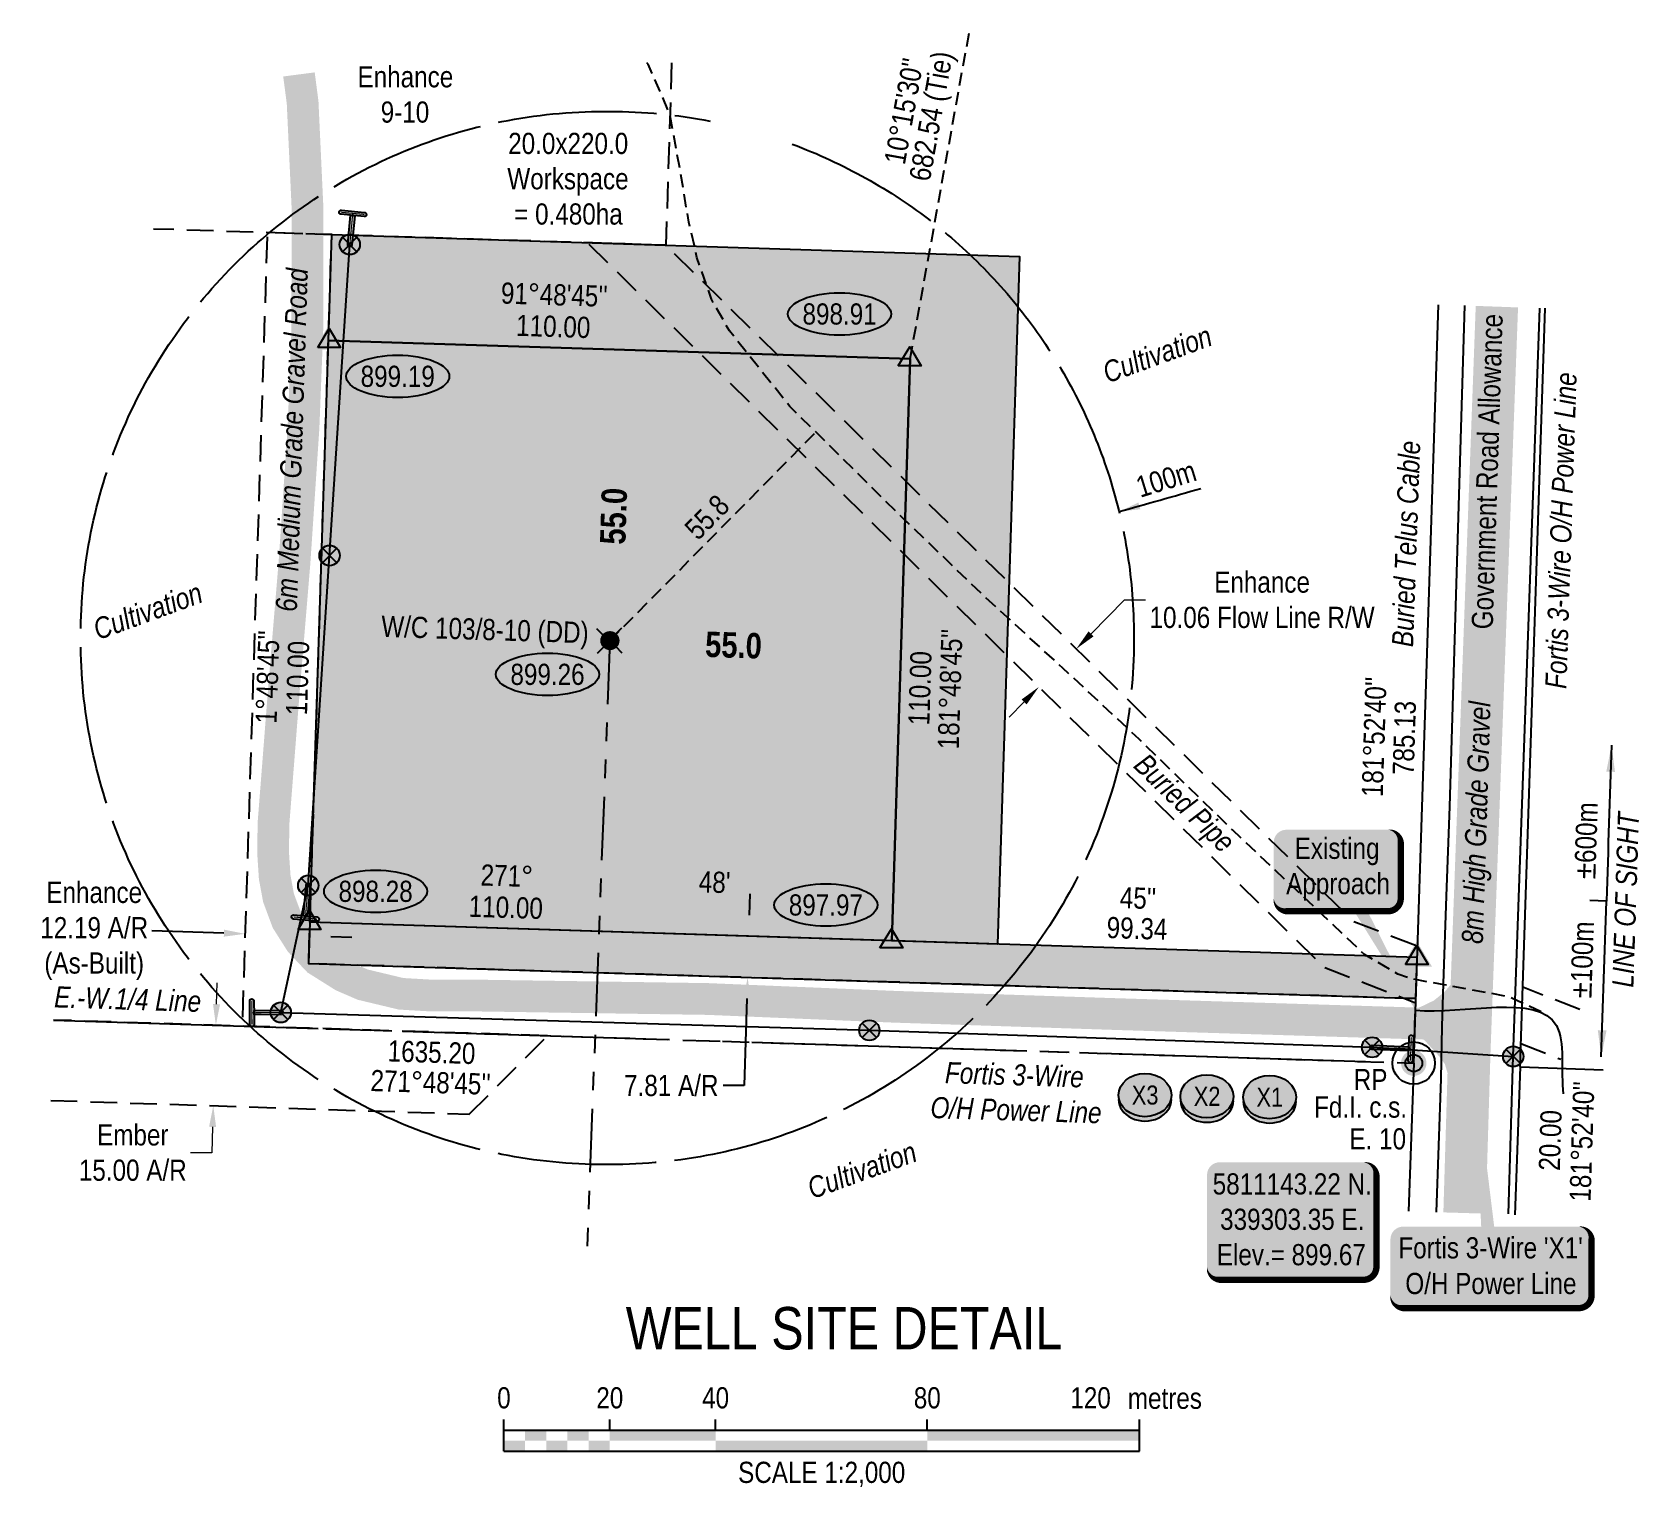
# Model space of a CAD drawing. Extents: x 337230 to 342918, y 5810288 to 5814863.
# Drawn here: x 337315 to 338074, y 5810996 to 5811683 of the extents above; entities that cross this region are included whole.
import ezdxf
from ezdxf.enums import TextEntityAlignment as Align

# ---------------------------------------------------------------- set-up
doc = ezdxf.new("R2010")
doc.units = 0
doc.header["$LTSCALE"] = 5
doc.header["$PDMODE"] = 34
doc.header["$PDSIZE"] = 0.03
for name, pattern in [('foc-ACCESSROAD', [3.75, 2.5, -1.25]), ('foc-BUFFER', [16.75, 15, -1.75]), ('foc-DRILLPATH', [14.75, 6, -1.75, 1.75, -1.75, 1.75, -1.75]), ('foc-FLOWLINE', [3.75, 2.5, -1.25]), ('foc-QUARTERLINE', [33, 25, -3, 2, -3]), ('foc-TIELINE', [1.875, 1.25, -0.625]), ('POWERLINE5', [7.8, 2.4, -0.6, 0.6, -0.6, 0.6, -0.6, 2.4]), ('UG_PIPE', [1.875, 1.25, -0.625])]:
    doc.linetypes.add(name, pattern=pattern)
doc.layers.get('Defpoints').update_dxf_attribs({"color": 9})
for name, color, linetype in [('35', 37, 'Continuous'), ('AS-PIPE-UG', 44, 'UG_PIPE'), ('AS-PIPE-UG-T', 44, 'Continuous'), ('AS-POWER', 104, 'foc-POWER'), ('AS-POWER-EXISTING', 72, 'POWERLINE5'), ('AS-POWER-EXISTING-ANC', 72, 'Continuous'), ('AS-POWER-T', 104, 'Continuous'), ('AS-ROADS', 254, 'Continuous'), ('AS-TELEPHONE', 224, 'foc-TEL'), ('AS-TELEPHONE-T', 224, 'Continuous'), ('AUX-BUFFER', 7, 'foc-BUFFER'), ('C-AR', 13, 'foc-ACCESSROAD'), ('C-FLOWLINE', 13, 'foc-FLOWLINE'), ('C-WS', 13, 'foc-ACCESSROAD'), ('C-WS-S', 13, 'Continuous'), ('DETAIL-T', 7, 'Continuous'), ('F-AR', 190, 'foc-ACCESSROAD'), ('L-2', 7, 'Continuous'), ('L-BD', 7, 'Continuous'), ('L-MON', 1, 'Continuous'), ('L-QSEC', 8, 'foc-QUARTERLINE'), ('L-ROAD-T', 7, 'Continuous'), ('L-SEC', 7, 'Continuous'), ('L-TIE', 7, 'foc-TIELINE'), ('P-CROSSINGS', 250, 'Continuous'), ('P-ELEVATION', 7, 'Continuous'), ('P-PDRILLPATH', 12, 'foc-DRILLPATH'), ('P-PROPOSED', 10, 'Continuous'), ('P-PROPOSED-H', 21, 'Continuous'), ('P-TEMP-H', 41, 'Continuous'), ('P-TEMP_WORKSPACE', 46, 'Continuous'), ('P-TXT', 4, 'Continuous'), ('T-TIE', 201, 'foc-TIELINE')]:
    doc.layers.add(name, color=color, linetype=linetype)
for name, color, linetype, lineweight in [('C-FLOWLINE-T', 13, 'Continuous', 9), ('C-RW-T', 13, 'Continuous', 9), ('F-RW-T', 190, 'Continuous', 9), ('P-TEMP-T', 46, 'Continuous', 18), ('T-TEXT', 48, 'Continuous', 18)]:
    doc.layers.add(name, color=color, linetype=linetype, lineweight=lineweight)
doc.styles.add('80', font='ARIALN.TTF', dxfattribs={"height": 10})
doc.styles.add('80CG', font='ARIALN.TTF', dxfattribs={"height": 10})
doc.styles.add('80L', font='ARIALN.TTF', dxfattribs={"height": 10})
doc.styles.add('80LS', font='ARIALNI.TTF', dxfattribs={"height": 10})
doc.styles.add('BOLD', font='ARIALNB.TTF')
doc.styles.add('Crossing', font='ARIALN.TTF', dxfattribs={"height": 10})
doc.styles.add('foc-LtypeFont', font='ARIALN.TTF', dxfattribs={"height": 7.35})
doc.linetypes.add('foc-POWER', pattern='A,6,-1,["P",foc-LtypeFont,S=0.2,R=0,X=-0.625,Y=-0.75],-1.24,4', length=12.24)
doc.linetypes.add('foc-TEL', pattern='A,2,-1,["T",foc-LtypeFont,S=0.2,R=0,X=-0.425,Y=-0.75],-1.24,8', length=12.24)
doc.dimstyles.new('CG2011', dxfattribs={"dimscale": 5, "dimtxt": 9, "dimasz": 2, "dimexe": 0.2, "dimexo": 0.0625, "dimgap": 0.5, "dimtad": 0, "dimtih": 1, "dimtoh": 1, "dimzin": 0, "dimdsep": 46, "dimtxsty": '80CG', "dimcen": 0.1, "dimse1": 1, "dimse2": 1, "dimclrd": 256, "dimclrt": 256, "dimaunit": 1, "dimadec": 4, "dimazin": 0, "dimtfac": 0.06, "dimtofl": 0, "dimtmove": 0, "dimatfit": 1, "dimfxl": 0.2, "dimtolj": 1, "dimtzin": 0, "dimlwd": -1, "dimarcsym": 0})
doc.dimstyles.new('COMPASS', dxfattribs={"dimscale": 5, "dimtxt": 10, "dimasz": 2.5, "dimexe": 0.2, "dimexo": 0.0625, "dimgap": 0.5, "dimtad": 0, "dimtih": 1, "dimtoh": 1, "dimzin": 0, "dimdsep": 46, "dimtxsty": '80', "dimcen": 0.1, "dimse1": 1, "dimse2": 1, "dimclrd": 256, "dimclrt": 256, "dimaunit": 1, "dimadec": 4, "dimazin": 0, "dimtfac": 0.06, "dimtofl": 0, "dimtmove": 0, "dimatfit": 1, "dimfxl": 0.2, "dimtolj": 1, "dimtzin": 0, "dimlwd": -1, "dimarcsym": 0})
doc.dimstyles.new('Compass 5 000', dxfattribs={"dimscale": 5, "dimtxt": 9, "dimasz": 2, "dimexe": 0.2, "dimexo": 0.0625, "dimgap": 0.5, "dimtad": 0, "dimtih": 1, "dimtoh": 1, "dimzin": 0, "dimdsep": 46, "dimtxsty": '80CG', "dimcen": 0.1, "dimse1": 1, "dimse2": 1, "dimclrd": 256, "dimclrt": 256, "dimaunit": 1, "dimadec": 4, "dimazin": 0, "dimtfac": 0.06, "dimtofl": 0, "dimtmove": 0, "dimatfit": 1, "dimfxl": 0.2, "dimtolj": 1, "dimtzin": 0, "dimlwd": -1, "dimarcsym": 0})

# ---------------------------------------------------------------- blocks, each defined once
blk = doc.blocks.new('*U75')
h = blk.add_hatch(color=255)
h.dxf.hatch_style = 1
edge = h.paths.add_edge_path()
edge.add_arc((-0.01, 1.1), 0.2, 0.5462, 180.5462, ccw=False)
edge.add_line((0.19, 1.1), (0.2, -0.2))
edge.add_line((0.2, -0.2), (0.21, -1.1))
edge.add_arc((0.01, -1.1), 0.2, -179.4538, 0.5462, ccw=False)
edge.add_line((-0.19, -1.1), (-0.21, 1.1))
h = blk.add_hatch(color=255)
h.dxf.hatch_style = 1
edge = h.paths.add_edge_path()
edge.add_arc((2.73, 0.03), 0.2, -89.4538, 90.5462, ccw=False)
edge.add_line((2.73, -0.17), (0.2, -0.2))
edge.add_line((0.2, -0.2), (0.2, 0.2))
edge.add_line((0.2, 0.2), (2.73, 0.23))
at = {"color": 255}
blk.add_lwpolyline([(-0.21, 1.1, -1), (0.19, 1.1), (0.2, -0.2), (0.21, -1.1, -1), (-0.19, -1.1)], format="xyb", close=True, dxfattribs=at)
at = {"color": 72, "const_width": 0.1, "flags": 128}
for points in [[(-0.01, 1.1), (0.01, -1.1)], [(2.73, 0.03), (0, 0)]]:
    blk.add_lwpolyline(points, dxfattribs=at)
at = {"color": 255, "flags": 128}
blk.add_lwpolyline([(2.73, 0.23, -1), (2.73, -0.17), (0.2, -0.2), (0.2, 0.2)], format="xyb", close=True, dxfattribs=at)
blk = doc.blocks.new('*U76')
h = blk.add_hatch(color=255)
h.dxf.hatch_style = 1
edge = h.paths.add_edge_path()
edge.add_arc((0.27, 3.08), 0.2, -5.0492, 174.9508, ccw=False)
edge.add_line((0.47, 3.06), (0.22, 0.18))
edge.add_line((0.22, 0.18), (-0.18, 0.22))
edge.add_line((-0.18, 0.22), (0.07, 3.1))
h = blk.add_hatch(color=255)
h.dxf.hatch_style = 1
edge = h.paths.add_edge_path()
edge.add_arc((-1.1, 0.1), 0.2, 84.9508, 264.9508, ccw=False)
edge.add_line((-1.08, 0.3), (0.22, 0.18))
edge.add_line((0.22, 0.18), (1.11, 0.1))
edge.add_arc((1.1, -0.1), 0.2, -95.0492, 84.9508, ccw=False)
edge.add_line((1.08, -0.3), (-1.11, -0.1))
at = {"color": 255, "flags": 128}
blk.add_lwpolyline([(0.07, 3.1, -1), (0.47, 3.06), (0.22, 0.18), (-0.18, 0.22)], format="xyb", close=True, dxfattribs=at)
at = {"color": 72, "const_width": 0.1, "flags": 128}
for points in [[(0.27, 3.08), (0, 0)], [(-1.1, 0.1), (1.1, -0.1)]]:
    blk.add_lwpolyline(points, dxfattribs=at)
at = {"color": 255}
blk.add_lwpolyline([(-1.11, -0.1, -1), (-1.08, 0.3), (0.22, 0.18), (1.11, 0.1, -1), (1.08, -0.3)], format="xyb", close=True, dxfattribs=at)
blk = doc.blocks.new('*U77')
h = blk.add_hatch(color=255)
h.dxf.hatch_style = 1
edge = h.paths.add_edge_path()
edge.add_arc((1.09, -0.1), 0.2, -95.4665, 84.5335, ccw=False)
edge.add_line((1.08, -0.3), (-0.22, -0.18))
edge.add_line((-0.22, -0.18), (-1.11, -0.09))
edge.add_arc((-1.09, 0.1), 0.2, 84.5335, 264.5335, ccw=False)
edge.add_line((-1.08, 0.3), (1.11, 0.09))
h = blk.add_hatch(color=255)
h.dxf.hatch_style = 1
edge = h.paths.add_edge_path()
edge.add_arc((-0.28, -2.94), 0.2, 174.5335, 354.5335, ccw=False)
edge.add_line((-0.48, -2.92), (-0.22, -0.18))
edge.add_line((-0.22, -0.18), (0.18, -0.22))
edge.add_line((0.18, -0.22), (-0.08, -2.96))
at = {"color": 255}
blk.add_lwpolyline([(1.11, 0.09, -1), (1.08, -0.3), (-0.22, -0.18), (-1.11, -0.09, -1), (-1.08, 0.3)], format="xyb", close=True, dxfattribs=at)
at = {"color": 72, "const_width": 0.1, "flags": 128}
for points in [[(1.09, -0.1), (-1.09, 0.1)], [(-0.28, -2.94), (0, 0)]]:
    blk.add_lwpolyline(points, dxfattribs=at)
at = {"color": 255, "flags": 128}
blk.add_lwpolyline([(-0.08, -2.96, -1), (-0.48, -2.92), (-0.22, -0.18), (0.18, -0.22)], format="xyb", close=True, dxfattribs=at)
blk = doc.blocks.new('*U78')
h = blk.add_hatch(color=255)
h.dxf.hatch_style = 1
edge = h.paths.add_edge_path()
edge.add_arc((-3.66, 0.15), 0.2, 87.63, 267.63, ccw=False)
edge.add_line((-3.65, 0.35), (-0.19, 0.21))
edge.add_line((-0.19, 0.21), (-0.21, -0.19))
edge.add_line((-0.21, -0.19), (-3.67, -0.05))
h = blk.add_hatch(color=255)
h.dxf.hatch_style = 1
edge = h.paths.add_edge_path()
edge.add_arc((-0.05, -1.1), 0.2, 177.63, 357.63, ccw=False)
edge.add_line((-0.25, -1.09), (-0.19, 0.21))
edge.add_line((-0.19, 0.21), (-0.15, 1.11))
edge.add_arc((0.05, 1.1), 0.2, -2.37, 177.63, ccw=False)
edge.add_line((0.25, 1.09), (0.15, -1.11))
at = {"color": 255, "flags": 128}
blk.add_lwpolyline([(-3.67, -0.05, -1), (-3.65, 0.35), (-0.19, 0.21), (-0.21, -0.19)], format="xyb", close=True, dxfattribs=at)
at = {"color": 72, "const_width": 0.1, "flags": 128}
for points in [[(-3.66, 0.15), (0, 0)], [(-0.05, -1.1), (0.05, 1.1)]]:
    blk.add_lwpolyline(points, dxfattribs=at)
at = {"color": 255}
blk.add_lwpolyline([(0.15, -1.11, -1), (-0.25, -1.09), (-0.19, 0.21), (-0.15, 1.11, -1), (0.25, 1.09)], format="xyb", close=True, dxfattribs=at)
blk = doc.blocks.new('*D110')
at = {"layer": 'C-FLOWLINE-T', "transparency": 16777216}
for p, q in [((337814.99, 5811399.29), (337830.75, 5811415.31)), ((337830.75, 5811415.31), (337840.75, 5811415.31)), ((337783.34, 5811367.11), (337776.33, 5811359.98))]:
    blk.add_line(p, q, dxfattribs=at)
for points in [[(337813.81, 5811400.46), (337816.18, 5811398.12), (337807.98, 5811392.16)], [(337782.15, 5811368.27), (337784.53, 5811365.94), (337790.35, 5811374.24)]]:
    blk.add_solid(points, dxfattribs=at)
at = {"layer": 'Defpoints', "color": 0, "transparency": 16777216}
for p in [(337807.98, 5811392.16), (337823.39, 5811377.01), (337805.76, 5811359.08)]:
    blk.add_point(p, dxfattribs=at)
at = {"layer": 'C-FLOWLINE-T', "transparency": 16777216, "insert": (337895.75, 5811415.31), "char_height": 10, "attachment_point": 5, "style": '80CG'}
blk.add_mtext('\\A1;Enhance\\P10.06 Flow Line R/W', dxfattribs=at)
blk = doc.blocks.new('we')
at = {"layer": 'P-ELEVATION'}
h = blk.add_hatch(color=111, dxfattribs=at)
h.dxf.hatch_style = 1
edge = h.paths.add_edge_path()
edge.add_ellipse((0, 0), major_axis=(-24.38, 0), ratio=0.410256, start_angle=0, end_angle=360)
at = {"layer": 'P-ELEVATION', "color": 7, "flags": 128}
blk.add_lwpolyline([(0, 0, 12.5, 0, 0), (-12.42, -6.43, 0, 0, 0)], format="xyseb", dxfattribs=at)
at = {"layer": 'P-ELEVATION', "color": 7}
blk.add_ellipse((0, 0), major_axis=(-24.38, 0), ratio=0.410256, dxfattribs=at)
at = {"layer": 'P-ELEVATION', "style": '80'}
blk.add_attdef('ELEVATION', text='', height=10, dxfattribs=at).set_placement((0, 0), align=Align.MIDDLE_CENTER)
blk = doc.blocks.new('xing2')
h = blk.add_hatch(color=50)
h.dxf.hatch_style = 1
edge = h.paths.add_edge_path()
edge.add_ellipse((0, 0), major_axis=(-12.5, 0), ratio=0.816297, start_angle=0, end_angle=360)
h = blk.add_hatch(color=250)
h.dxf.hatch_style = 1
edge = h.paths.add_edge_path()
edge.add_ellipse((0, -2.05), major_axis=(-12.5, 0), ratio=0.816297, start_angle=0, end_angle=180)
edge.add_line((12.5, -2.05), (12.5, 0))
edge.add_ellipse((0, 0), major_axis=(-12.5, 0), ratio=0.816297, start_angle=0, end_angle=180, ccw=False)
edge.add_line((-12.5, 0), (-12.5, -2.05))
at = {"color": 250}
blk.add_ellipse((0, 0), major_axis=(-12.5, 0), ratio=0.816297, dxfattribs=at)
blk.add_ellipse((0, -2.05), major_axis=(-12.5, 0), ratio=0.816297, start_param=0, end_param=3.141593, dxfattribs=at)
at = {"color": 250, "style": 'Crossing'}
blk.add_attdef('CROSSING', text='', height=9, dxfattribs=at).set_placement((0.09, 0.02), align=Align.MIDDLE_CENTER)
at = {"color": 250, "style": 'Crossing', "flags": 1}
for tag, p in [('OWNER', (0.09, -12.49)), ('DESCRIPTION', (0.09, -25.77)), ('LOCATION', (0.09, -39.3)), ('DWG_REF', (0.09, -52.84))]:
    blk.add_attdef(tag, text='', height=9, dxfattribs=at).set_placement(p, align=Align.MIDDLE_CENTER)
blk = doc.blocks.new('*U93')
h = blk.add_hatch(color=254)
edge = h.paths.add_edge_path()
edge.add_line((-34, -28.5), (34, -28.5))
edge.add_arc((34, -22.5), 6, 270, 360)
edge.add_line((40, -22.5), (40, 21))
edge.add_arc((34, 21), 6, 0, 90)
edge.add_line((34, 27), (-34, 27))
edge.add_arc((-34, 21), 6, 90, 180)
edge.add_line((-40, 21), (-40, -22.5))
edge.add_arc((-34, -22.5), 6, 180, 270)
at = {"color": 1, "flags": 128}
blk.add_lwpolyline([(-34, -28.5, 3, 3, 0), (34, -28.5, 3, 3, 0.414214), (40, -22.5, 3, 3, 0), (40, 21, 3, 0, 0.414214), (34, 27, 0, 0, 0), (-34, 27, 0, 0, 0.414214), (-40, 21, 0, 0, 0), (-40, -22.5, 0, 3, 0.414214)], format="xyseb", close=True, dxfattribs=at)
blk.add_lwpolyline([(-32.46, -17.05, 0, 10, 0), (0, 0, 5, 5, 0)], format="xyseb", dxfattribs=at)
at = {"color": 1, "style": '80'}
blk.add_attdef('ENTER_TEXT_001', (-35.99, -5), '', height=10, dxfattribs=at)
blk = doc.blocks.new('*U51')
at = {"color": 0}
for p, q in [((-150, 0), (-150, 15)), ((-150, 10), (150.24, 10)), ((-100, 10), (-100, 15)), ((-50, 10), (-50, 15)), ((50, 10), (50, 15)), ((150.24, 0), (150.24, 15)), ((-150, 0), (150.24, 0))]:
    blk.add_line(p, q, dxfattribs=at)
for points in [[(-140, 10), (-130, 10), (-140, 5), (-130, 5)], [(-120, 10), (-110, 10), (-120, 5), (-110, 5)], [(-100, 10), (-50, 10), (-100, 5), (-50, 5)], [(50, 10), (150.24, 10), (50, 5), (150.24, 5)], [(-150, 5), (-140, 5), (-150, 0), (-140, 0)], [(-130, 5), (-120, 5), (-130, 0), (-120, 0)], [(-110, 5), (-100, 5), (-110, 0), (-100, 0)], [(-50, 5), (50, 5), (-50, 0), (50, 0)]]:
    blk.add_solid(points, dxfattribs=at)
at = {"color": 0, "style": '80'}
blk.add_text('metres', height=10, dxfattribs=at).set_placement((162.24, 20), align=Align.CENTER)
at = {"color": 0, "char_height": 10, "style": '80'}
for s, insert, attachment_point in [('120', (136.7, 30.22), 3), ('0', (-150, 30.21), 2), ('20', (-100, 30.21), 2), ('40', (-50, 30.21), 2), ('80', (50, 30.21), 2), ('SCALE 1:2,000', (0.12, -5), 2)]:
    blk.add_mtext(s, dxfattribs=dict(at, insert=insert, attachment_point=attachment_point))
blk = doc.blocks.new('*U97')
at = {"layer": 'L-2'}
blk.add_blockref('*U51', (-10.66, -57.95), dxfattribs=at)
at = {"layer": 'DETAIL-T', "color": 3, "insert": (0, 0), "char_height": 20, "width": 229.6384, "attachment_point": 5, "style": '80CG'}
blk.add_mtext('WELL SITE DETAIL', dxfattribs=at)
blk = doc.blocks.new('POWERPOLE')
h = blk.add_hatch(color=255)
edge = h.paths.add_edge_path()
edge.add_arc((0, 0), 0.96, 0, 360)
at = {"linetype": 'Continuous'}
for p, q in [((0.68, -0.68), (-0.68, 0.68)), ((-0.68, -0.68), (0.68, 0.68))]:
    blk.add_line(p, q, dxfattribs=at)
blk.add_circle((0, 0), 0.96, dxfattribs=at)
blk = doc.blocks.new('TRIA')
blk.add_hatch(color=255).paths.add_polyline_path([(-0.04, 1.52), (-1.47, -0.87), (1.39, -0.87)])
blk = doc.blocks.new('TRIAA')
blk.add_blockref('TRIA', (0, 0))
blk = doc.blocks.new('TRIB')
at = {"color": 1}
blk.add_lwpolyline([(-1.12, -0.67), (-0.04, 1.13), (1.04, -0.67)], close=True, dxfattribs=at)
blk = doc.blocks.new('TRIBB')
blk.add_blockref('TRIB', (0, 0))
blk = doc.blocks.new('TRICC')
for name in ['TRIAA', 'TRIBB']:
    blk.add_blockref(name, (0, 0))
blk = doc.blocks.new('plspike')
blk.add_blockref('TRICC', (0, 0))
blk = doc.blocks.new('fdia')
at = {"color": 255, "const_width": 1}
blk.add_lwpolyline([(-0.5, 0, 1), (0.5, 0, 1)], format="xyb", close=True, dxfattribs=at)
blk = doc.blocks.new('Fdiaa')
blk.add_blockref('fdia', (0, 0))
blk = doc.blocks.new('fdib')
at = {"color": 1, "const_width": 1.6}
blk.add_lwpolyline([(-0.4, 0, 1), (0.4, 0, 1)], format="xyb", close=True, dxfattribs=at)
at = {"color": 1}
blk.add_circle((0, 0), 0.8, dxfattribs=at)
blk = doc.blocks.new('Fdibb')
blk.add_blockref('fdib', (0, 0))
blk = doc.blocks.new('fdicc')
for name in ['Fdibb', 'Fdiaa']:
    blk.add_blockref(name, (0, 0))
blk = doc.blocks.new('FDI')
blk.add_blockref('fdicc', (0, 0))
blk = doc.blocks.new('*D111')
at = {"layer": 'C-WS-S', "transparency": 16777216}
for p, q in [((337405.4, 5811257.92), (337371.42, 5811258.99)), ((337455.85, 5811256.32), (337465.84, 5811256.01))]:
    blk.add_line(p, q, dxfattribs=at)
for points in [[(337405.45, 5811259.59), (337405.35, 5811256.25), (337415.39, 5811257.6)], [(337455.9, 5811257.99), (337455.79, 5811254.66), (337445.85, 5811256.64)]]:
    blk.add_solid(points, dxfattribs=at)
at = {"layer": 'Defpoints', "color": 0, "transparency": 16777216}
for p in [(337418.42, 5811353.32), (337448.88, 5811352.36), (337415.39, 5811257.6)]:
    blk.add_point(p, dxfattribs=at)
at = {"layer": 'C-WS-S', "transparency": 16777216, "insert": (337344.14, 5811258.99), "char_height": 10, "attachment_point": 5, "style": '80CG'}
blk.add_mtext('\\A1;Enhance\\P12.19 A/R\\P(As-Built)', dxfattribs=at)
blk = doc.blocks.new('*D112')
at = {"layer": 'Defpoints', "color": 0, "transparency": 16777216}
for p in [(337375.45, 5811215.26), (337374.21, 5811177.26), (337400.37, 5811176.41)]:
    blk.add_point(p, dxfattribs=at)
at = {"layer": 'F-RW-T', "transparency": 16777216}
for p, q in [((337401.93, 5811224.4), (337402.25, 5811234.4)), ((337400.04, 5811166.41), (337399.65, 5811154.23)), ((337399.65, 5811154.23), (337389.65, 5811154.23))]:
    blk.add_line(p, q, dxfattribs=at)
for points in [[(337400.26, 5811224.45), (337403.59, 5811224.35), (337401.6, 5811214.41)], [(337398.38, 5811166.46), (337401.71, 5811166.36), (337400.37, 5811176.41)]]:
    blk.add_solid(points, dxfattribs=at)
at = {"layer": 'F-RW-T', "transparency": 16777216, "insert": (337362.36, 5811154.23), "char_height": 10, "attachment_point": 5, "style": '80CG'}
blk.add_mtext('\\A1;Ember\\P15.00 A/R', dxfattribs=at)
blk = doc.blocks.new('*D113')
at = {"layer": 'Defpoints', "color": 0, "transparency": 16777216}
for p in [(337800.85, 5811251.81), (337652.77, 5811236.97), (337800.23, 5811232.3)]:
    blk.add_point(p, dxfattribs=at)
at = {"layer": 'P-TXT', "transparency": 16777216}
for p, q in [((337653.7, 5811266.48), (337654.02, 5811276.47)), ((337652.45, 5811226.98), (337651.15, 5811185.91)), ((337651.15, 5811185.91), (337641.15, 5811185.91))]:
    blk.add_line(p, q, dxfattribs=at)
for points in [[(337652.03, 5811266.53), (337655.37, 5811266.42), (337653.38, 5811256.48)], [(337650.78, 5811227.03), (337654.11, 5811226.93), (337652.77, 5811236.97)]]:
    blk.add_solid(points, dxfattribs=at)
at = {"layer": 'P-TXT', "transparency": 16777216, "insert": (337616.7, 5811185.91), "char_height": 10, "attachment_point": 5, "style": '80CG'}
blk.add_mtext('\\A1;7.81 A/R', dxfattribs=at)
blk = doc.blocks.new('*U95')
at = {"layer": '35', "color": 3}
blk.add_circle((0, 0), 10, dxfattribs=at)
at = {"layer": '35', "color": 3, "style": '80'}
blk.add_attdef('RP_001', (-28.31, -12.76), '', height=10, dxfattribs=at)
blk = doc.blocks.new('WC')
at = {"layer": 'L-MON'}
h = blk.add_hatch(color=255, dxfattribs=at)
h.dxf.hatch_style = 1
edge = h.paths.add_edge_path()
edge.add_arc((0, 0), 0.9, 0, 360)
at = {"layer": 'L-MON', "color": 240, "flags": 128}
for points in [[(-0.62, 0.5), (-1.23, 1.12)], [(0.52, 0.61), (1.13, 1.21)], [(-1.18, -1.18), (-0.56, -0.57)], [(1.16, -1.18), (0.56, -0.57)]]:
    blk.add_lwpolyline(points, dxfattribs=at)
at = {"layer": 'L-MON', "color": 240}
for radius in [0.8, 0.373]:
    blk.add_circle((0, 0), radius, dxfattribs=at)
blk = doc.blocks.new('*U107')
h = blk.add_hatch(color=255)
edge = h.paths.add_edge_path()
edge.add_line((-24, -20), (24, -20))
edge.add_arc((24, -14), 6, 270, 360)
edge.add_line((30, -14), (30, 12.5))
edge.add_arc((24, 12.5), 6, 0, 90)
edge.add_line((24, 18.5), (-24, 18.5))
edge.add_arc((-24, 12.5), 6, 90, 180)
edge.add_line((-30, 12.5), (-30, -14))
edge.add_arc((-24, -14), 6, 180, 270)
at = {"color": 1, "flags": 128}
blk.add_lwpolyline([(-24, -20, 3, 3, 0), (24, -20, 3, 3, 0.414214), (30, -14, 3, 3, 0), (30, 12.5, 3, 0, 0.414214), (24, 18.5, 0, 0, 0), (-24, 18.5, 0, 0, 0.414214), (-30, 12.5, 0, 0, 0), (-30, -14, 0, 3, 0.414214)], format="xyseb", close=True, dxfattribs=at)
for points in [[(41.87, -74.6, 0, 7.5, 0), (0, 0, 0, 0, 0)], [(20.13, -12.4, 0, 7.5, 0), (0, 0, 0, 0, 0)]]:
    blk.add_lwpolyline(points, format="xyseb", dxfattribs=at)
at = {"color": 1, "style": '80'}
blk.add_attdef('ENTER_TEXT_001', (-26.85, -4.92), '', height=10, dxfattribs=at)
blk = doc.blocks.new('*U109')
h = blk.add_hatch(color=255)
edge = h.paths.add_edge_path()
edge.add_line((-41.5, -20), (41.5, -20))
edge.add_arc((41.5, -14), 6, 270, 360)
edge.add_line((47.5, -14), (47.5, 12.5))
edge.add_arc((41.5, 12.5), 6, 0, 90)
edge.add_line((41.5, 18.5), (-41.5, 18.5))
edge.add_arc((-41.5, 12.5), 6, 90, 180)
edge.add_line((-47.5, 12.5), (-47.5, -14))
edge.add_arc((-41.5, -14), 6, 180, 270)
at = {"color": 104, "flags": 128}
blk.add_lwpolyline([(-8.5, 100.12, 0, 7.5, 0), (0, 0, 0, 0, 0)], format="xyseb", dxfattribs=at)
blk.add_lwpolyline([(-41.5, -20, 3, 3, 0), (41.5, -20, 3, 3, 0.414214), (47.5, -14, 3, 3, 0), (47.5, 12.5, 3, 0, 0.414214), (41.5, 18.5, 0, 0, 0), (-41.5, 18.5, 0, 0, 0.414214), (-47.5, 12.5, 0, 0, 0), (-47.5, -14, 0, 3, 0.414214)], format="xyseb", close=True, dxfattribs=at)
at = {"color": 104, "style": '80'}
blk.add_attdef('ENTER_TEXT_001', (-26.85, -4.92), '', height=10, dxfattribs=at)

msp = doc.modelspace()

# ---------------------------------------------------------------- hatches: boundary and pattern name
at = {"layer": 'AS-ROADS'}
h = msp.add_hatch(color=256, dxfattribs=at)
h.dxf.hatch_style = 1
h.paths.add_polyline_path([(337987.152, 5811246.335), (337986.91, 5811240.572), (337985.392, 5811234.242), (337981.88, 5811230.147), (337976.945, 5811226.135), (337971.657, 5811223.557), (337967.307, 5811221.782), (337962.877, 5811220.642), (337953.672, 5811220.867), (337952.877, 5811211.41), (337958.522, 5811211.267), (337965.595, 5811210.93), (337969.96, 5811209.357), (337972.892, 5811206.915), (337972.862, 5811206.885), (337979.297, 5811199.845), (337982.095, 5811196.045), (337983.312, 5811191.947), (337983.982, 5811181.965), (337986.91, 5811240.572)])
at = {"layer": 'P-PROPOSED-H'}
h = msp.add_hatch(color=256, dxfattribs=at)
h.dxf.hatch_style = 1
h.paths.add_polyline_path([(337454.755, 5811537.844), (337729.556, 5811529.145), (337720.857, 5811254.343), (337446.055, 5811263.043)])
h = msp.add_hatch(color=256, dxfattribs=at)
h.dxf.hatch_style = 1
h.paths.add_polyline_path([(337969.016, 5811246.487), (337446.055, 5811263.043), (337445.438, 5811243.537), (337968.342, 5811226.983)])
at = {"layer": 'P-TEMP-H'}
h = msp.add_hatch(color=256, dxfattribs=at)
h.dxf.hatch_style = 1
h.paths.add_polyline_path([(337454.755, 5811537.844), (337456.337, 5811587.808), (337781.102, 5811577.527), (337770.821, 5811252.761), (337720.857, 5811254.343), (337729.556, 5811529.145)])

# ---------------------------------------------------------------- linework, layer by layer
msp.add_line((338058.38, 5811273.092), (338050.502, 5811273.351))
at = {"layer": 'AS-PIPE-UG', "flags": 128}
msp.add_lwpolyline([(338027.577, 5811220.712), (338012.247, 5811227.89), (337981.79, 5811233.475), (337967.09, 5811236.187), (337959.807, 5811238.555), (337944.192, 5811247.772), (337881.757, 5811306.682), (337837.682, 5811349.505), (337801.635, 5811383.132), (337765.1, 5811416.482), (337725.897, 5811454.13), (337672.755, 5811506.625), (337644.127, 5811542.362), (337635.702, 5811557.32), (337628.84, 5811577.072), (337625.005, 5811593.69), (337620.707, 5811619.09), (337616.002, 5811644.827), (337605.74, 5811668.337), (337605.161, 5811668.991)], dxfattribs=at)
at = {"layer": 'AS-POWER', "flags": 128}
for points in [[(337432.26, 5811220.457), (337445.217, 5811280.447), (337455.307, 5811436.265), (337464.855, 5811583.155)], [(338012.14, 5811125.321), (338014.347, 5811199.712), (338026.884, 5811553.105)], [(337432.26, 5811220.457), (337710.247, 5811212.02), (337947.7, 5811203.997), (338014.347, 5811199.712)]]:
    msp.add_lwpolyline(points, dxfattribs=at)
at = {"layer": 'AS-ROADS', "flags": 128}
for points, const_width in [([(337440.845, 5811663.477), (337442.572, 5811650.285), (337444.872, 5811600.692), (337444.795, 5811542.82), (337442.997, 5811496.725), (337438.742, 5811433.042), (337433.9, 5811374.862), (337428.845, 5811310.105), (337428.612, 5811296.215), (337429.385, 5811284.342), (337431.192, 5811274.585), (337435.235, 5811263.745), (337441.555, 5811253.762), (337449.645, 5811245.19), (337461.7, 5811237.612), (337470.937, 5811233.615), (337489.042, 5811229.275), (337503.132, 5811228.455), (337524.162, 5811228.46), (337633.865, 5811226.817), (337721.8, 5811223.167), (337825.067, 5811219.745), (337978.54, 5811214.977)], 14.997), ([(337991.362, 5811125.734), (337993.645, 5811202.172), (338006.653, 5811553.798)], 19.996)]:
    msp.add_lwpolyline(points, dxfattribs=dict(at, const_width=const_width))
at = {"layer": 'AS-TELEPHONE', "flags": 128}
msp.add_lwpolyline([(337978.063, 5811126.203), (337980.39, 5811189.177), (337980.79, 5811213.875), (337981.455, 5811234.175), (337982.835, 5811275.342), (337984.485, 5811317.745), (337991.556, 5811554.293)], dxfattribs=at)
at = {"layer": 'AUX-BUFFER', "color": 251, "linetype": 'foc-BUFFER', "flags": 128}
msp.add_lwpolyline([(337673.866, 5811630.537, -0.3135156), (337835.173, 5811398.569), (337835.173, 5811396.07, -0.4142136), (337587.727, 5811148.624), (337585.228, 5811148.624, -0.4142136), (337337.783, 5811396.07), (337337.783, 5811398.569, -0.4142136), (337585.228, 5811646.014), (337587.727, 5811646.014, -0.0481066), (337635.013, 5811641.454)], format="xyb", dxfattribs=at)
at = {"layer": 'C-AR', "flags": 128}
msp.add_lwpolyline([(337968.342, 5811226.983), (337445.438, 5811243.537), (337456.332, 5811587.801), (337425.874, 5811588.765), (337414.015, 5811214.043), (337967.377, 5811196.525)], close=True, dxfattribs=at)
at = {"layer": 'C-FLOWLINE', "flags": 128}
for points in [[(337968.286, 5811252.009), (337938.865, 5811263.438), (337614.142, 5811582.807), (337577.091, 5811583.98), (337924.929, 5811241.876), (337968.242, 5811225.051)], [(338045.888, 5811221.865), (338018.886, 5811232.353)], [(338017.995, 5811205.725), (338036.783, 5811198.427)]]:
    msp.add_lwpolyline(points, dxfattribs=at)
at = {"layer": 'C-WS', "flags": 128}
msp.add_lwpolyline([(337616.868, 5811668.943), (337614.142, 5811582.807), (337372.095, 5811590.467)], dxfattribs=at)
at = {"layer": 'F-AR'}
msp.add_lwpolyline([(337323.672, 5811178.898), (337521.301, 5811172.474), (337558.296, 5811209.47), (337324.906, 5811216.855)], dxfattribs=at)
at = {"layer": 'L-QSEC'}
for p, q in [((337324.906, 5811216.855), (337967.377, 5811196.525)), ((338017.635, 5811194.75), (338056.909, 5811193.317))]:
    msp.add_line(p, q, dxfattribs=at)
at = {"layer": 'L-SEC'}
for p, q in [((337967.377, 5811196.525), (337979.121, 5811554.7)), ((338017.639, 5811194.877), (338029.383, 5811553.052)), ((337967.377, 5811196.525), (337964.911, 5811126.668)), ((338017.635, 5811194.75), (338015.168, 5811124.893))]:
    msp.add_line(p, q, dxfattribs=at)
at = {"layer": 'L-TIE'}
msp.add_line((337729.512, 5811529.137), (337757.44, 5811683.453), dxfattribs=at)
at = {"layer": 'P-PDRILLPATH', "flags": 128}
msp.add_lwpolyline([(337587.727, 5811396.07), (337576.826, 5811107.89)], dxfattribs=at)
at = {"layer": 'P-PROPOSED'}
for points in [[(337454.755, 5811537.844), (337729.556, 5811529.145), (337720.857, 5811254.343), (337446.055, 5811263.043)], [(337969.016, 5811246.487), (337446.055, 5811263.043), (337445.322, 5811243.536), (337968.342, 5811226.983)]]:
    msp.add_lwpolyline(points, close=True, dxfattribs=at)
at = {"layer": 'P-TEMP_WORKSPACE'}
msp.add_lwpolyline([(337454.755, 5811537.844), (337456.337, 5811587.808), (337781.102, 5811577.527), (337770.821, 5811252.761), (337720.857, 5811254.343), (337729.556, 5811529.145)], close=True, dxfattribs=at)
at = {"layer": 'T-TIE'}
msp.add_line((337587.727, 5811396.07), (337684.993, 5811494.535), dxfattribs=at)

# ---------------------------------------------------------------- block references
ref = msp.add_blockref('*U107', (337931.238, 5811288.27))
ref.add_attrib('ENTER_TEXT_001', 'Existing', (337911.122, 5811292.991), dxfattribs={"color": 1, "height": 10, "style": '80'})
ref.add_attrib('ENTER_TEXT_002', 'Approach', (337907.114, 5811276.325), dxfattribs={"color": 1, "height": 10, "style": '80'})
at = {"xscale": 0.99977894, "yscale": 0.99977894, "zscale": 0.99977894}
msp.add_blockref('*U97', (337698.284, 5811071.197), dxfattribs=at)
at = {"layer": 'AS-POWER-EXISTING', "xscale": 4.998894700000013, "yscale": 4.998894700000013, "zscale": 4.998894700000013}
for p in [(337464.855, 5811583.155), (337455.307, 5811436.265), (337445.217, 5811280.447), (337432.26, 5811220.457), (337710.247, 5811212.02), (337947.7, 5811203.997), (338014.347, 5811199.712)]:
    msp.add_blockref('POWERPOLE', p, dxfattribs=at)
at = {"layer": 'AS-POWER-EXISTING-ANC', "xscale": 4.998894700000014, "yscale": 4.998894700000014, "zscale": 4.998894700000014}
for name, p in [('*U77', (337466.262, 5811597.862)), ('*U76', (337443.857, 5811265.055)), ('*U75', (337418.622, 5811220.327)), ('*U78', (337966.002, 5811203.24))]:
    msp.add_blockref(name, p, dxfattribs=at)
at = {"layer": 'C-FLOWLINE-T', "xscale": 0.99977894, "yscale": 0.99977894, "zscale": 0.99977894}
for p, values in [((337696.192, 5811550.345), {'ELEVATION': '898.91'}), ((337487.49, 5811520.907), {'ELEVATION': '899.19'}), ((337558.248, 5811380.147), {'ELEVATION': '899.26'}), ((337477.051, 5811277.672), {'ELEVATION': '898.28'}), ((337689.722, 5811271.224), {'ELEVATION': '897.97'})]:
    msp.add_blockref('we', p, dxfattribs=at).add_auto_attribs(values)
at = {"layer": 'L-MON'}
for name, p, xscale, yscale, zscale in [('plspike', (337455.317, 5811537.825), 4.998894700000013, 4.998894700000013, 4.998894700000013), ('plspike', (337729.512, 5811529.137), 4.998894700000013, 4.998894700000013, 4.998894700000013), ('WC', (337587.727, 5811396.07), 4.998894700000016, 4.998894700000016, 12.50000000000006), ('plspike', (337446.01, 5811263.062), 4.998894700000013, 4.998894700000013, 4.998894700000013), ('plspike', (337720.857, 5811254.365), 4.998894700000013, 4.998894700000013, 4.998894700000013), ('plspike', (337969.02, 5811246.505), 4.998894700000013, 4.998894700000013, 4.998894700000013), ('FDI', (337967.377, 5811196.525), 4.998894700000013, 4.998894700000013, 4.998894700000013)]:
    msp.add_blockref(name, p, dxfattribs=dict(at, xscale=xscale, yscale=yscale, zscale=zscale))
at = {"layer": 'P-CROSSINGS', "color": 5, "xscale": 0.99977894, "yscale": 0.99977894, "zscale": 0.99977894}
for p, values in [((337840.427, 5811181.44), {'CROSSING': 'X3'}), ((337869.69, 5811180.835), {'CROSSING': 'X2'}), ((337899.305, 5811180.482), {'CROSSING': 'X1'})]:
    msp.add_blockref('xing2', p, dxfattribs=at).add_auto_attribs(values)

# ---------------------------------------------------------------- texts
at = {"rotation": 88.122109, "style": '80'}
for s, insert, char_height, width, attachment_point in [('%%P600m', (338048.22, 5811283.429), 9.9978, 42.1019, 4), ('\\pi6.3745;{\\fArial Narrow|b0|i1|c0|p34;LINE OF SIGH\\T1.55;T}', (338060.912, 5811226.103), 9.99779, 99.32597, 1), ('%%P100m', (338047.565, 5811263.444), 9.9978, 42.1019, 6)]:
    msp.add_mtext(s, dxfattribs=dict(at, insert=insert, char_height=char_height, width=width, attachment_point=attachment_point))
at = {"layer": 'AS-PIPE-UG-T', "insert": (337841.265, 5811343.852), "char_height": 9.99779, "attachment_point": 1, "rotation": 315.825777, "style": '80L'}
msp.add_mtext_dynamic_manual_height_columns('\\pi0.29346;{\\fArial Narrow|b0|i1|c0|p34;Buried Pipe}', width=59.01192, gutter_width=49.989, heights=[0], dxfattribs=at)
at = {"layer": 'AS-POWER', "char_height": 9.99448, "attachment_point": 1, "style": '80L'}
for s, width, insert, rotation in [('\\pi0.32608;{\\fArial Narrow|b0|i1|c0|p34;Fortis 3-Wire O/H Power Line}', 149.32857, (338029.456, 5811373.189), 88.122109), ('\\pi9.5816;{\\fArial Narrow|b0|i1|c0|p34;Fortis 3-Wire\\P\\pi0.064316; O/H Power Line}', 83.84092, (337736.598, 5811197.384), 358.186321)]:
    msp.add_mtext_dynamic_manual_height_columns(s, width=width, gutter_width=50.002, heights=[0], dxfattribs=dict(at, insert=insert, rotation=rotation))
at = {"layer": 'AS-TELEPHONE-T', "insert": (337957.06, 5811393), "char_height": 10, "attachment_point": 1, "rotation": 87.987887, "style": '80L'}
msp.add_mtext_dynamic_manual_height_columns('\\pi0.27729;{\\fArial Narrow|b0|i1|c0|p34;Buried Telus Cable}', width=97.19169, gutter_width=49.978, heights=[0], dxfattribs=at)
at = {"layer": 'AUX-BUFFER', "insert": (337862.628, 5811481.463), "char_height": 9.9944, "attachment_point": 3, "rotation": 17.07642, "style": '80L'}
msp.add_mtext_dynamic_manual_height_columns('100m', width=6.8454, gutter_width=44.99, heights=[0], dxfattribs=at)
at = {"layer": 'C-RW-T', "insert": (337468.008, 5811667.377), "char_height": 10, "attachment_point": 1, "style": '80L'}
msp.add_mtext_dynamic_manual_height_columns('\\pi0.49362;Enhance\\P\\pi11.452;9-10', width=44.80716, gutter_width=49.978, heights=[0], dxfattribs=at)
at = {"layer": 'L-BD', "style": '80L'}
for s, height, rotation, p in [("10°15'30''", 9.9978, 79.7417, (337726.554, 5811646.123)), ('682.54 (Tie)', 9.99779, 79.7417, (337740.573, 5811643.586)), ("91°48'45''", 9.9978, 358.1867, (337561.447, 5811559.474)), ('110.00', 9.9978, 358.1867, (337560.973, 5811544.484)), ("181°48'45''", 9.99779, 88.1867, (337748.375, 5811373.174)), ("1°48'45''", 9.9978, 88.1867, (337425.964, 5811378.874)), ('110.00', 9.9978, 88.1867, (337440.204, 5811378.423)), ('110.00', 9.9978, 88.1867, (337734.136, 5811373.624)), ("181°52'40''", 9.99779, 88.1221, (337948.671, 5811350.585)), ('785.13', 9.9978, 88.1221, (337962.91, 5811350.118)), ('271°', 9.9978, 358.1867, (337539.026, 5811285.106)), ("48'", 9.9978, 358.1867, (337637.169, 5811281.999)), ("45''", 9.9978, 358.1867, (337837.132, 5811274.419)), ('110.00', 9.9978, 358.1867, (337538.552, 5811270.117)), ('99.34', 9.9978, 358.1867, (337836.681, 5811260.179)), ('1635.20', 9.9978, 358.1875, (337503.481, 5811201.702)), ("271°48'45''", 9.99779, 358.1875, (337503.03, 5811187.462)), ("181°52'40''", 9.99779, 88.1221, (338046.82, 5811159.548)), ('20.00', 9.9978, 88.1221, (338031.831, 5811160.039))]:
    msp.add_text(s, height=height, rotation=rotation, dxfattribs=at).set_placement(p, align=Align.MIDDLE)
at = {"layer": 'L-BD', "color": 3, "style": 'BOLD'}
for rotation, p in [(88.18673, (337594.993, 5811441.304)), (358.18673, (337632.554, 5811388.402))]:
    msp.add_text('55.0', height=11.9951, rotation=rotation, dxfattribs=at).set_placement(p)
at = {"layer": 'L-QSEC', "insert": (337325.443, 5811232.863), "char_height": 9.99779, "attachment_point": 1, "rotation": 358.1875, "style": '80L'}
msp.add_mtext_dynamic_manual_height_columns('{\\fArial Narrow|b0|i1|c0|p34;E.-W.1/4 Line}', width=69.20475, gutter_width=49.989, heights=[0], dxfattribs=at)
at = {"layer": 'L-ROAD-T', "style": '80L'}
msp.add_text('Government Road Allowance', height=10, rotation=88.165634, dxfattribs=at).set_placement((338002.054, 5811475.906), align=Align.MIDDLE_CENTER)
at = {"layer": 'P-TEMP-T', "insert": (337539.132, 5811635.894), "char_height": 9.99815, "attachment_point": 1, "style": '80L'}
msp.add_mtext_dynamic_manual_height_columns('\\pi0.54444;20.0x220.0\\P\\pi0.12842;Workspace\\P\\pi3.3713;= 0.480ha', width=56.8903, gutter_width=49.989, heights=[0], dxfattribs=at)
at = {"layer": 'P-TXT', "insert": (337479.772, 5811407.903), "char_height": 9.99779, "attachment_point": 1, "rotation": 358.18673, "style": '80L'}
msp.add_mtext_dynamic_manual_height_columns('\\pi0.12842;W/C 103/8-10 (DD)', width=97.40452, gutter_width=49.989, heights=[0], dxfattribs=at)
at = {"layer": 'T-TEXT', "style": '80LS'}
for s, p in [('6m Medium Grade Gravel Road', (337437.453, 5811490.877)), ('8m High Grade Gravel', (337996.828, 5811310.144))]:
    msp.add_text(s, height=10, rotation=88.165634, dxfattribs=at).set_placement(p, align=Align.MIDDLE_CENTER)
at = {"layer": 'T-TEXT', "char_height": 9.99594, "attachment_point": 1, "rotation": 20, "style": '80L'}
for insert in [(337819.384, 5811526.932), (337342.586, 5811405.624), (337679.921, 5811141.629)]:
    msp.add_mtext_dynamic_manual_height_columns('{\\fArial Narrow|b0|i1|c0|p34;Cultivation}', width=48.26123, gutter_width=49.989, heights=[0], dxfattribs=dict(at, insert=insert))
at = {"layer": 'T-TIE', "style": '80L'}
msp.add_text('55.8', height=9.9959, rotation=45.351187, dxfattribs=at).set_placement((337629.292, 5811442.995))

# ---------------------------------------------------------------- dimensions: what is measured, and where the dimension line sits
at = {"layer": 'C-FLOWLINE-T'}
dim = msp.add_linear_dim(base=(337807.983, 5811392.162), p1=(337805.76, 5811359.08), p2=(337823.392, 5811377.007), angle=45.476201, text='Enhance\\P10.06 Flow Line R/W', dimstyle='Compass 5 000', dxfattribs=at)
dim.commit()
dim.dimension.update_dxf_attribs({"geometry": '*D110', "text_midpoint": (337895.749, 5811415.311), "dimtype": 161})
at = {"layer": 'C-WS-S'}
dim = msp.add_linear_dim(base=(337415.394, 5811257.604), p1=(337448.882, 5811352.358), p2=(337418.423, 5811353.322), angle=178.18752, text='Enhance\\P12.19 A/R\\P(As-Built)', dimstyle='Compass 5 000', dxfattribs=at)
dim.commit()
dim.dimension.update_dxf_attribs({"geometry": '*D111', "text_midpoint": (337344.143, 5811258.995), "dimtype": 161})
at = {"layer": 'F-RW-T'}
dim = msp.add_linear_dim(base=(337400.367, 5811176.405), p1=(337375.45, 5811215.256), p2=(337374.215, 5811177.255), angle=268.138307, text='Ember\\P15.00 A/R', dimstyle='Compass 5 000', dxfattribs=at)
dim.commit()
dim.dimension.update_dxf_attribs({"geometry": '*D112', "text_midpoint": (337362.364, 5811154.232), "dimtype": 161})
at = {"layer": 'P-TXT'}
dim = msp.add_linear_dim(base=(337652.766, 5811236.974), p1=(337800.848, 5811251.811), p2=(337800.23, 5811232.303), angle=268.185993, text='7.81 A/R', dimstyle='Compass 5 000', dxfattribs=at)
dim.commit()
dim.dimension.update_dxf_attribs({"geometry": '*D113', "text_midpoint": (337616.701, 5811185.908), "dimtype": 161})

# ---------------------------------------------------------------- leaders
at = {"path_type": 1}
for points in [[(338060.791, 5811346.64), (338058.38, 5811273.092)], [(338055.968, 5811199.545), (338058.38, 5811273.092)]]:
    msp.add_leader(points, dimstyle='COMPASS', override={"dimgap": 0.5, "dimtad": 0}, dxfattribs=at)
at = {"layer": 'AUX-BUFFER', "path_type": 1}
msp.add_leader([(337828.178, 5811456.986), (337866.887, 5811467.954)], dimstyle='CG2011', dxfattribs=at)
at = {"layer": 'L-BD', "path_type": 1}
msp.add_leader([(337968.199, 5811221.587), (338034.742, 5811214.274), (338037.903, 5811181.975)], dimstyle='Compass 5 000', override={"dimgap": 0.5, "dimtad": 0}, dxfattribs=at)

# ---------------------------------------------------------------- next in the draw order: texts
at = {"layer": 'L-MON', "insert": (337919.22, 5811180.779), "char_height": 10.00185, "attachment_point": 1, "line_spacing_factor": 0.9, "style": '80L', "bg_fill": 3, "box_fill_scale": 1.15, "bg_fill_color": 256, "bg_fill_true_color": 256, "bg_fill_transparency": 0}
msp.add_mtext_dynamic_manual_height_columns('\\pi1.0445;Fd.I. c.s.\\P\\pi17.767;E. 10', width=43.05092, gutter_width=49.989, heights=[0], dxfattribs=at)

# ---------------------------------------------------------------- next in the draw order: block references
msp.add_blockref('*U95', (337967.377, 5811196.525)).add_auto_attribs({'RP_001': 'RP'})
at = {"layer": 'AS-POWER-T'}
ref = msp.add_blockref('*U109', (338003.873, 5811100.824), dxfattribs=dict(at, xscale=0.9999289806974812, yscale=0.9999289806974812, zscale=0.9999289806974812))
ref.add_attrib('ENTER_TEXT_001', "Fortis 3-Wire 'X1'", (337960.108, 5811104.31), dxfattribs={"layer": '0', "color": 104, "height": 9.99929, "style": '80'})
ref.add_attrib('ENTER_TEXT_002', 'O/H Power Line', (337963.406, 5811087.467), dxfattribs={"layer": '0', "color": 104, "height": 9.99929, "style": '80'})
at = {"layer": 'DETAIL-T'}
ref = msp.add_blockref('*U93', (337909.738, 5811122.709), dxfattribs=at)
ref.add_attrib('ENTER_TEXT_001', '5811143.22 N.', (337872.419, 5811134.481), dxfattribs={"layer": '0', "color": 1, "height": 10, "style": '80'})
ref.add_attrib('ENTER_TEXT_002', '339303.35 E.', (337875.918, 5811117.774), dxfattribs={"layer": '0', "color": 1, "height": 10, "style": '80'})
ref.add_attrib('ENTER_TEXT_003', 'Elev.= 899.67', (337874.363, 5811101.066), dxfattribs={"layer": '0', "color": 1, "height": 10, "style": '80'})

doc.saveas('drawing.dxf')
